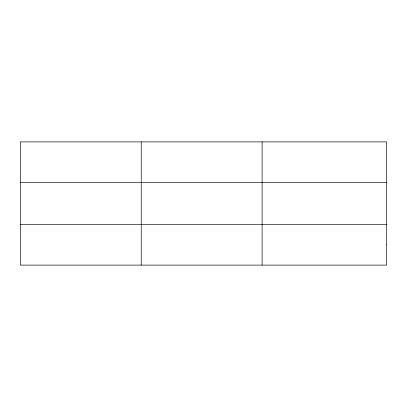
<?xml version="1.0" encoding="UTF-8"?>
<svg xmlns="http://www.w3.org/2000/svg" width="407" height="407" viewBox="0 0 407 407"><rect width="100%" height="100%" fill="white"/><g stroke="black" fill="none" stroke-linecap="round" stroke-linejoin="round"><path stroke-width="0.61" d="M141.229 141.895L141.229 265.105M262.108 141.895L262.108 265.105M20.35 182.555L386.65 182.555M20.35 224.445L386.65 224.445M386.65 244.775L386.65 265.105L20.35 265.105L20.35 141.895L386.65 141.895L386.65 244.775"/></g></svg>
